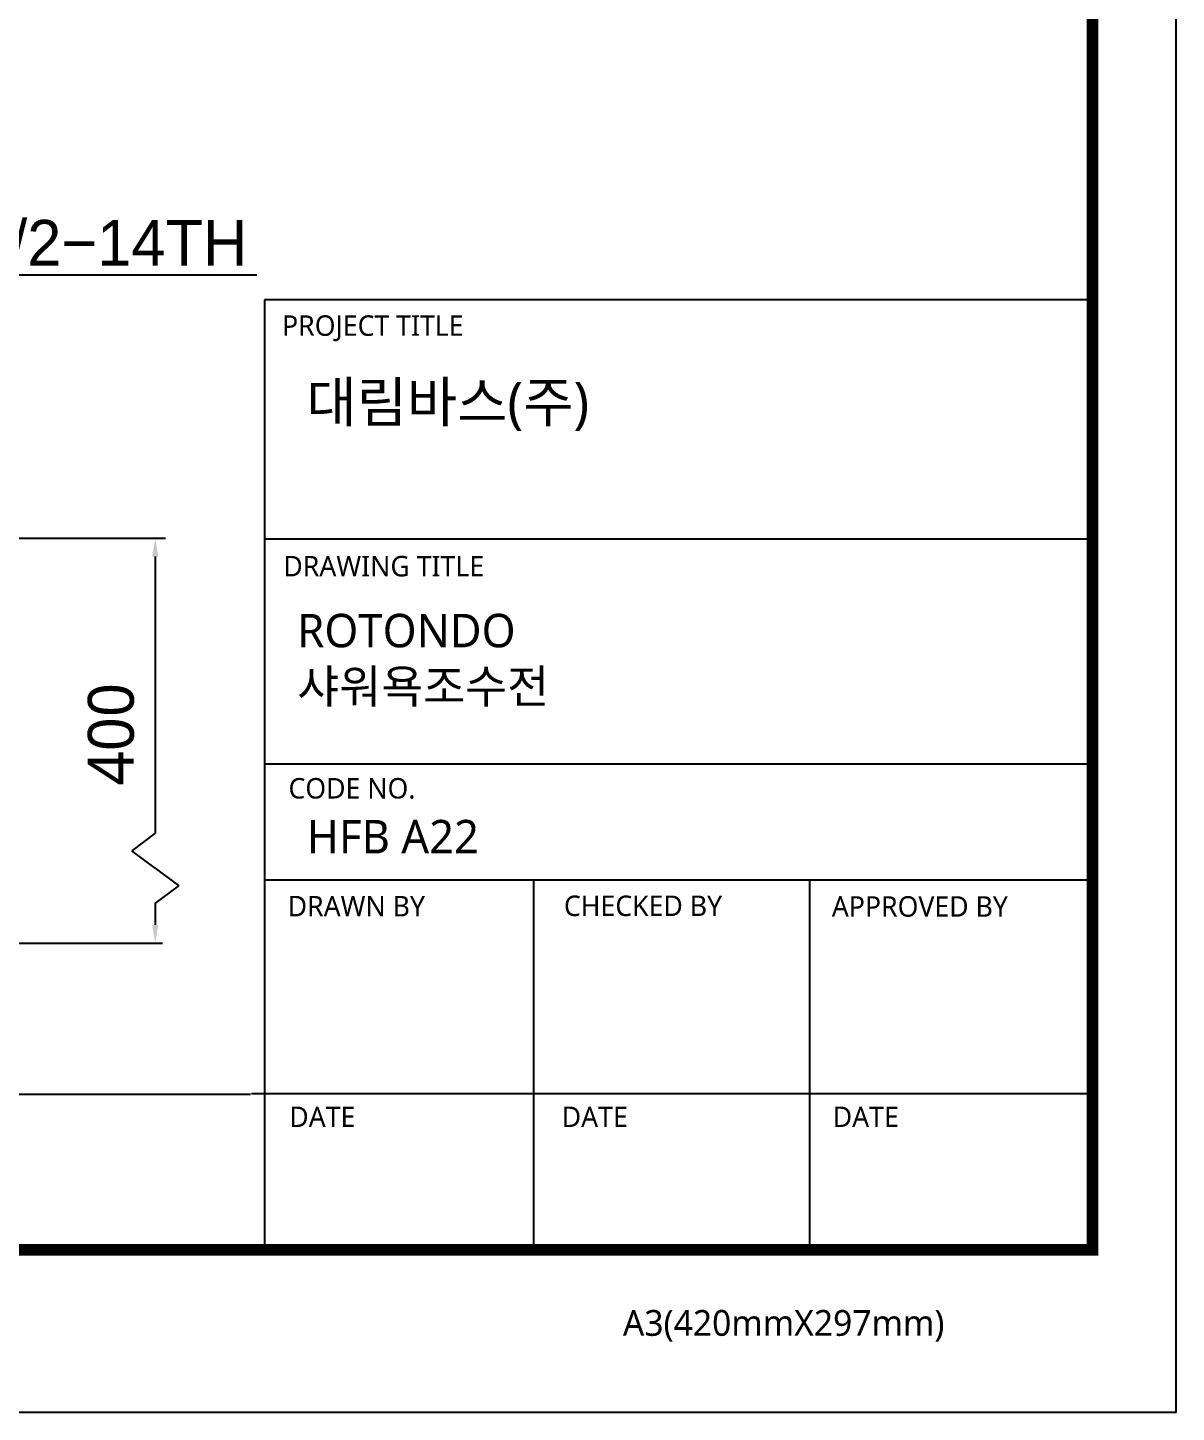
# Model space of a CAD drawing. Extents: x 5217 to 6345, y 0 to 827.
# Drawn here: x 6094.9 to 6345.1, y 0 to 301.6 of the extents above; entities that cross this region are included whole.
import ezdxf
from ezdxf import colors
from ezdxf.entities.mleader import LeaderData, LeaderLine
from ezdxf.math import Vec2, Vec3

# ---------------------------------------------------------------- set-up
doc = ezdxf.new("R2010")
doc.units = 0
doc.header["$LTSCALE"] = 30
doc.header["$MEASUREMENT"] = 0
doc.layers.get('0').update_dxf_attribs({"linetype": 'CONTINUOUS'})
doc.styles.add('Daelim Dimension', font='NanumGothic.ttf')
doc.styles.get("Standard").update_dxf_attribs({"font": 'SYMBOL'})

msp = doc.modelspace()

# ---------------------------------------------------------------- linework, layer by layer
at = {"color": 5, "ltscale": 40}
for p, q in [((6326.81, 242.36), (6146.47, 242.36)), ((6326.81, 190.24), (6146.47, 190.24)), ((6326.81, 190.24), (6146.47, 190.24)), ((6326.81, 141.2), (6146.47, 141.2)), ((6326.81, 141.2), (6146.47, 141.2)), ((6326.81, 115.91), (6146.47, 115.91)), ((6326.81, 115.91), (6146.47, 115.91)), ((6205.04, 115.91), (6205.04, 35.4)), ((6265.16, 115.91), (6265.16, 35.4)), ((6326.81, 69.4), (6143.62, 69.4)), ((6326.81, 69.4), (6147.87, 69.4)), ((6326.81, 35.4), (6172.26, 35.4))]:
    msp.add_line(p, q, dxfattribs=at)
at = {"color": 5, "ltscale": 0.5}
for p, q in [((6146.47, 242.36), (6146.47, 34.31)), ((6076.85, 190.42), (6124.92, 190.42)), ((6122.66, 186.42), (6122.66, 126.19)), ((6122.66, 126.19), (6117.55, 122.35)), ((6122.66, 118.52), (6117.55, 122.35)), ((6122.66, 118.52), (6127.77, 114.68)), ((6122.66, 110.84), (6127.77, 114.68)), ((6122.66, 110.84), (6122.66, 106.17)), ((6051.44, 102.19), (6124.22, 102.19))]:
    msp.add_line(p, q, dxfattribs=at)
at = {"color": 5}
msp.add_line((5234.81, 69.28), (6143.4, 69.28), dxfattribs=at)
at = {"ltscale": 0.5}
msp.add_lwpolyline([(5216.66, 0), (6345.06, 0), (6345.06, 826.8), (5216.66, 826.8)], close=True, dxfattribs=at)
at = {"color": 5, "linetype": 'ByBlock', "lineweight": 200, "const_width": 2.6}
msp.add_lwpolyline([(5234.81, 35.4), (6326.81, 35.4), (6326.81, 807.6), (5234.81, 807.6)], close=True, dxfattribs=at)
at = {"color": 5, "ltscale": 0.5}
for points in [[(6121.99, 186.42), (6123.33, 186.42), (6122.66, 190.42)], [(6121.99, 106.17), (6123.33, 106.17), (6122.66, 102.17)]]:
    msp.add_solid(points, dxfattribs=at)

# ---------------------------------------------------------------- texts
at = {"color": 5, "ltscale": 40, "style": 'Daelim Dimension'}
for s, height, p in [('PROJECT TITLE', 4.453, (6150.29, 234.51)), ('DRAWING TITLE', 4.453, (6150.57, 182.11)), ('CODE NO.', 4.453, (6151.69, 133.71)), ('DRAWN BY', 4.453, (6151.51, 108.04)), ('CHECKED BY', 4.453, (6211.68, 108.12)), ('APPROVED BY', 4.453, (6270.03, 107.97)), ('DATE', 4.453, (6151.86, 62.14)), ('DATE', 4.453, (6211.2, 62.14)), ('DATE', 4.453, (6270.23, 62.14)), ('A3(420mmX297mm)', 5.6201, (6224.52, 16.66))]:
    msp.add_text(s, height=height, dxfattribs=at).set_placement(p)
at = {"attachment_point": 1, "style": 'Daelim Dimension'}
for s, insert, char_height, width in [('대림바스(주)', (6155.58, 224.46), 8.729, 140.2959), (' ROTONDO\\P 샤워욕조수전 ', (6151.13, 173.94), 7.287, 122.6352), ('HFB A22', (6155.66, 129.06), 7.287, 122.6352)]:
    msp.add_mtext(s, dxfattribs=dict(at, insert=insert, char_height=char_height, width=width))
at = {"color": 7, "ltscale": 0.5, "insert": (6113.06, 147.73), "char_height": 10, "attachment_point": 5, "rotation": 90, "style": 'Daelim Dimension'}
msp.add_mtext('\\A1;400', dxfattribs=at)

# ---------------------------------------------------------------- leaders
at = {"ltscale": 0.5}
ml = msp.add_multileader_mtext('Standard', dxfattribs=at)
ml.set_content('G1/2-14TH', color=256)
ml.set_leader_properties(color=5)
ml.build(insert=Vec2(0, 0))
ml.multileader.update_dxf_attribs({"text_left_attachment_type": 6, "text_right_attachment_type": 6, "dogleg_length": 0.36, "arrow_head_size": 5})
ctx = ml.context
ctx.base_point, ctx.char_height, ctx.arrow_head_size, ctx.landing_gap_size, ctx.plane_origin = Vec3(6076.17, 247.77), 10, 5, 0.09, Vec3(6060.63, 202.73)
ctx.left_attachment, ctx.right_attachment = 6, 6
notes = []
notes.append((ctx, [(0, (1, 1, 0), (6075.81, 247.77), (1, 0), 0.36, [(0, [(6060.63, 202.73)], 0, [])])]))
ctx.mtext.insert, ctx.mtext.flow_direction = Vec3(6076.26, 259.77), 5
for ctx, leaders in notes:
    for number, flags, end, landing, length, lines in leaders:
        leader = LeaderData()
        leader.index, (leader.has_last_leader_line, leader.has_dogleg_vector, leader.attachment_direction) = number, flags
        leader.last_leader_point, leader.dogleg_vector, leader.dogleg_length = Vec3(end), Vec3(landing), length
        for number, points, colour, breaks in lines:
            line = LeaderLine()
            line.index, line.vertices, line.color, line.breaks = number, Vec3.list(points), colors.encode_raw_color(colour), breaks
            leader.lines.append(line)
        ctx.leaders.append(leader)

doc.saveas('drawing.dxf')
